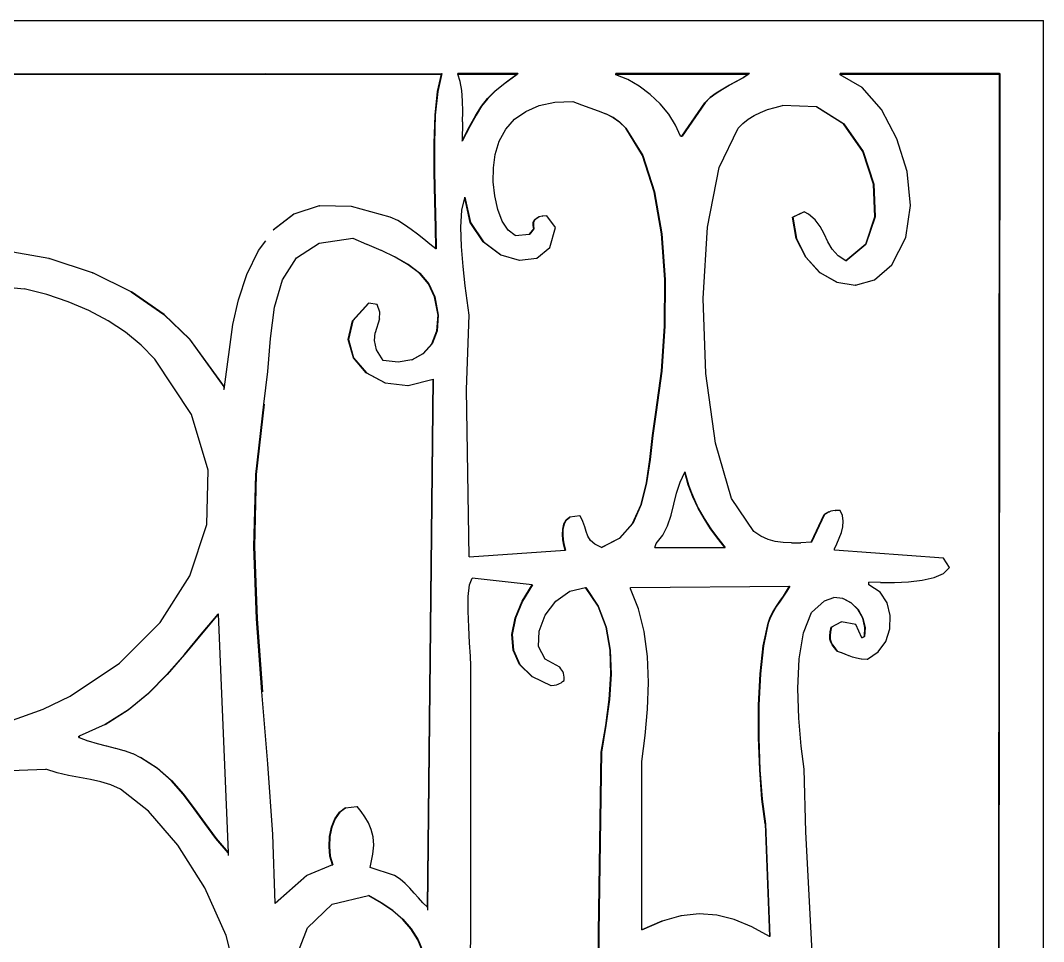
# Model space of a CAD drawing. Header units: inches. Extents: x 3672 to 10975, y -27382 to -746.
# Drawn here: x 6235.15 to 6246.44, y -26984.75 to -26974.6 of the extents above; entities that cross this region are included whole.
import ezdxf

# ---------------------------------------------------------------- set-up
doc = ezdxf.new("R2010")
doc.units = ezdxf.units.IN
doc.header["$LTSCALE"] = 17
doc.header["$MEASUREMENT"] = 0
doc.layers.add('25 BOT BAR', color=12, linetype='Continuous', lineweight=25)

# ---------------------------------------------------------------- blocks, each defined once
blk = doc.blocks.new('A$C261f3448')
for p, q in [((0, 24), (40, 24)), ((40, 0), (40, 24)), ((27.065, 23.407), (33.361, 23.414)), ((27.065, 23.407), (33.36, 23.407)), ((31.421, 23.412), (27.074, 23.407)), ((27.074, 23.407), (31.421, 23.407)), ((33.314, 23.218), (33.36, 23.407)), ((33.364, 23.414), (33.317, 23.218)), ((33.36, 23.407), (33.361, 23.414)), ((33.361, 23.414), (33.364, 23.414)), ((34.202, 23.414), (33.539, 23.414)), ((33.541, 23.407), (33.539, 23.414)), ((33.541, 23.407), (34.192, 23.407)), ((33.566, 23.329), (33.541, 23.407)), ((34.057, 23.309), (34.192, 23.407)), ((34.205, 23.414), (34.06, 23.309)), ((34.192, 23.407), (34.202, 23.414)), ((34.202, 23.414), (34.205, 23.414)), ((36.755, 23.414), (35.283, 23.414)), ((35.283, 23.407), (35.283, 23.414)), ((35.283, 23.407), (36.743, 23.407)), ((35.283, 23.4), (35.283, 23.407)), ((35.413, 23.349), (35.283, 23.4)), ((36.608, 23.326), (36.683, 23.368)), ((36.686, 23.368), (36.611, 23.326)), ((36.683, 23.368), (36.743, 23.407)), ((36.683, 23.368), (36.686, 23.368)), ((36.746, 23.407), (36.686, 23.368)), ((36.743, 23.407), (36.755, 23.414)), ((36.743, 23.407), (36.746, 23.407)), ((36.758, 23.414), (36.746, 23.407)), ((36.755, 23.414), (36.758, 23.414)), ((39.513, 23.414), (37.756, 23.414)), ((37.756, 23.407), (37.756, 23.414)), ((37.756, 23.407), (39.513, 23.407)), ((37.756, 23.4), (37.756, 23.407)), ((37.999, 23.263), (37.756, 23.4)), ((39.505, 13.737), (39.513, 23.407)), ((39.516, 23.407), (39.508, 13.737)), ((39.513, 23.407), (39.513, 23.414)), ((39.513, 23.414), (39.516, 23.414)), ((39.513, 23.407), (39.516, 23.407)), ((39.516, 23.414), (39.516, 23.407)), ((33.583, 23.228), (33.566, 23.329)), ((33.949, 23.222), (34.057, 23.309)), ((34.06, 23.309), (33.952, 23.222)), ((34.057, 23.309), (34.06, 23.309)), ((35.54, 23.276), (35.413, 23.349)), ((35.66, 23.185), (35.54, 23.276)), ((36.458, 23.244), (36.533, 23.286)), ((36.536, 23.286), (36.461, 23.244)), ((36.533, 23.286), (36.608, 23.326)), ((36.533, 23.286), (36.536, 23.286)), ((36.611, 23.326), (36.536, 23.286)), ((36.608, 23.326), (36.611, 23.326)), ((38.213, 23.018), (37.999, 23.263)), ((33.288, 22.955), (33.314, 23.218)), ((33.317, 23.218), (33.291, 22.955)), ((33.314, 23.218), (33.317, 23.218)), ((33.591, 23.116), (33.583, 23.228)), ((33.799, 23.057), (33.866, 23.141)), ((33.87, 23.141), (33.802, 23.057)), ((33.866, 23.141), (33.949, 23.222)), ((33.866, 23.141), (33.87, 23.141)), ((33.952, 23.222), (33.87, 23.141)), ((33.949, 23.222), (33.952, 23.222)), ((35.77, 23.08), (35.66, 23.185)), ((36.263, 23.092), (36.321, 23.15)), ((36.324, 23.15), (36.266, 23.092)), ((36.321, 23.15), (36.387, 23.2)), ((36.321, 23.15), (36.324, 23.15)), ((36.39, 23.2), (36.324, 23.15)), ((36.387, 23.2), (36.458, 23.244)), ((36.387, 23.2), (36.39, 23.2)), ((36.461, 23.244), (36.39, 23.2)), ((36.458, 23.244), (36.461, 23.244)), ((33.594, 22.998), (33.591, 23.116)), ((33.737, 22.957), (33.799, 23.057)), ((33.802, 23.057), (33.74, 22.957)), ((33.799, 23.057), (33.802, 23.057)), ((34.288, 22.998), (34.435, 23.061)), ((34.435, 23.061), (34.608, 23.098)), ((34.608, 23.098), (34.807, 23.107)), ((34.807, 23.107), (34.902, 23.069)), ((34.902, 23.069), (34.905, 23.069)), ((34.905, 23.069), (35.086, 23.004)), ((35.865, 22.966), (35.77, 23.08)), ((36.009, 22.726), (36.263, 23.092)), ((36.266, 23.092), (36.012, 22.726)), ((36.263, 23.092), (36.266, 23.092)), ((36.956, 23.017), (37.038, 23.042)), ((37.038, 23.042), (37.122, 23.063)), ((37.496, 23.047), (37.122, 23.063)), ((37.496, 23.047), (37.499, 23.047)), ((37.795, 22.859), (37.496, 23.047)), ((37.499, 23.047), (37.798, 22.859)), ((33.278, 22.649), (33.288, 22.955)), ((33.291, 22.955), (33.281, 22.649)), ((33.288, 22.955), (33.291, 22.955)), ((33.592, 22.881), (33.594, 22.998)), ((33.668, 22.831), (33.737, 22.957)), ((33.74, 22.957), (33.671, 22.831)), ((33.737, 22.957), (33.74, 22.957)), ((34.069, 22.801), (34.166, 22.911)), ((34.166, 22.911), (34.288, 22.998)), ((35.086, 23.004), (35.089, 23.004)), ((35.089, 23.004), (35.171, 22.97)), ((35.171, 22.97), (35.175, 22.97)), ((35.251, 22.929), (35.171, 22.97)), ((35.175, 22.97), (35.254, 22.929)), ((35.324, 22.879), (35.251, 22.929)), ((35.251, 22.929), (35.254, 22.929)), ((35.254, 22.929), (35.327, 22.879)), ((35.942, 22.847), (35.865, 22.966)), ((36.682, 22.865), (36.741, 22.911)), ((36.741, 22.911), (36.807, 22.951)), ((36.807, 22.951), (36.879, 22.986)), ((36.879, 22.986), (36.956, 23.017)), ((38.383, 22.697), (38.213, 23.018)), ((33.671, 22.831), (33.586, 22.668)), ((33.592, 22.881), (33.587, 22.674)), ((33.587, 22.674), (33.668, 22.831)), ((33.668, 22.831), (33.671, 22.831)), ((33.997, 22.671), (34.069, 22.801)), ((35.324, 22.879), (35.327, 22.879)), ((35.391, 22.814), (35.324, 22.879)), ((35.327, 22.879), (35.394, 22.814)), ((35.576, 22.51), (35.391, 22.814)), ((35.391, 22.814), (35.394, 22.814)), ((35.394, 22.814), (35.579, 22.51)), ((35.996, 22.726), (35.942, 22.847)), ((36.42, 22.381), (36.631, 22.814)), ((36.631, 22.814), (36.682, 22.865)), ((37.795, 22.859), (37.798, 22.859)), ((38.007, 22.555), (37.795, 22.859)), ((37.798, 22.859), (38.01, 22.555)), ((35.996, 22.726), (36.009, 22.726)), ((36.009, 22.726), (36.012, 22.726)), ((38.495, 22.334), (38.383, 22.697)), ((33.278, 22.649), (33.281, 22.649)), ((33.279, 22.326), (33.278, 22.649)), ((33.281, 22.649), (33.282, 22.326)), ((33.586, 22.668), (33.587, 22.674)), ((33.951, 22.521), (33.997, 22.671)), ((33.932, 22.377), (33.951, 22.521)), ((35.576, 22.51), (35.579, 22.51)), ((35.705, 22.111), (35.576, 22.51)), ((35.579, 22.51), (35.708, 22.111)), ((38.007, 22.555), (38.01, 22.555)), ((38.124, 22.195), (38.007, 22.555)), ((38.01, 22.555), (38.128, 22.195)), ((33.93, 22.222), (33.932, 22.377)), ((36.292, 21.722), (36.42, 22.381)), ((33.286, 22.008), (33.279, 22.326)), ((33.279, 22.326), (33.282, 22.326)), ((33.282, 22.326), (33.289, 22.008)), ((38.533, 21.959), (38.495, 22.334)), ((33.947, 22.065), (33.93, 22.222)), ((38.138, 21.835), (38.124, 22.195)), ((38.124, 22.195), (38.128, 22.195)), ((38.128, 22.195), (38.141, 21.835)), ((33.286, 22.008), (33.289, 22.008)), ((33.294, 21.718), (33.286, 22.008)), ((33.289, 22.008), (33.297, 21.718)), ((33.583, 21.909), (33.617, 22.046)), ((33.617, 22.046), (33.618, 22.053)), ((33.676, 21.774), (33.617, 22.046)), ((33.618, 22.053), (33.679, 21.774)), ((33.98, 21.917), (33.947, 22.065)), ((35.705, 22.111), (35.708, 22.111)), ((35.786, 21.646), (35.705, 22.111)), ((35.708, 22.111), (35.789, 21.646)), ((32.01, 21.957), (31.729, 21.863)), ((32.01, 21.957), (32.013, 21.957)), ((32.366, 21.951), (32.013, 21.957)), ((32.794, 21.833), (32.366, 21.951)), ((33.572, 21.722), (33.583, 21.909)), ((34.029, 21.788), (33.98, 21.917)), ((37.233, 21.833), (37.357, 21.892)), ((37.357, 21.892), (37.36, 21.892)), ((37.357, 21.892), (37.358, 21.891)), ((37.36, 21.892), (37.358, 21.891)), ((37.408, 21.863), (37.36, 21.892)), ((38.482, 21.606), (38.533, 21.959)), ((31.502, 21.691), (31.726, 21.863)), ((31.729, 21.863), (31.505, 21.691)), ((31.726, 21.863), (31.729, 21.863)), ((32.876, 21.794), (32.794, 21.833)), ((32.952, 21.748), (32.876, 21.794)), ((34.094, 21.689), (34.029, 21.788)), ((34.372, 21.771), (34.383, 21.797)), ((34.386, 21.797), (34.375, 21.771)), ((34.383, 21.797), (34.403, 21.818)), ((34.383, 21.797), (34.386, 21.797)), ((34.406, 21.818), (34.386, 21.797)), ((34.403, 21.818), (34.432, 21.834)), ((34.403, 21.818), (34.406, 21.818)), ((34.435, 21.834), (34.406, 21.818)), ((34.432, 21.834), (34.435, 21.834)), ((34.47, 21.844), (34.435, 21.834)), ((34.47, 21.844), (34.473, 21.844)), ((34.519, 21.848), (34.473, 21.844)), ((34.519, 21.848), (34.522, 21.848)), ((34.617, 21.716), (34.522, 21.848)), ((37.23, 21.833), (37.233, 21.833)), ((37.27, 21.598), (37.23, 21.833)), ((37.358, 21.891), (37.233, 21.833)), ((37.233, 21.833), (37.274, 21.598)), ((37.481, 21.804), (37.408, 21.863)), ((37.535, 21.729), (37.481, 21.804)), ((38.038, 21.534), (38.138, 21.835)), ((38.141, 21.835), (38.041, 21.534)), ((38.138, 21.835), (38.141, 21.835)), ((31.502, 21.691), (31.505, 21.691)), ((33.025, 21.697), (32.952, 21.748)), ((33.095, 21.643), (33.025, 21.697)), ((33.294, 21.718), (33.297, 21.718)), ((33.298, 21.484), (33.294, 21.718)), ((33.297, 21.718), (33.301, 21.482)), ((33.579, 21.509), (33.572, 21.722)), ((33.676, 21.774), (33.679, 21.774)), ((33.818, 21.56), (33.676, 21.774)), ((33.679, 21.774), (33.821, 21.56)), ((34.173, 21.628), (34.094, 21.689)), ((34.329, 21.643), (34.376, 21.702)), ((34.379, 21.702), (34.332, 21.643)), ((34.37, 21.739), (34.372, 21.771)), ((34.376, 21.702), (34.37, 21.739)), ((34.37, 21.739), (34.373, 21.739)), ((34.372, 21.771), (34.375, 21.771)), ((34.375, 21.771), (34.373, 21.739)), ((34.373, 21.739), (34.379, 21.702)), ((34.376, 21.702), (34.379, 21.702)), ((34.554, 21.497), (34.617, 21.716)), ((36.245, 20.933), (36.292, 21.722)), ((37.579, 21.647), (37.535, 21.729)), ((31.34, 21.463), (31.421, 21.57)), ((32.009, 21.544), (32.381, 21.599)), ((32.381, 21.599), (32.533, 21.534)), ((33.164, 21.588), (33.095, 21.643)), ((33.232, 21.533), (33.164, 21.588)), ((33.818, 21.56), (33.821, 21.56)), ((34.009, 21.418), (33.818, 21.56)), ((33.821, 21.56), (34.012, 21.418)), ((34.173, 21.628), (34.329, 21.643)), ((34.329, 21.643), (34.332, 21.643)), ((35.786, 21.646), (35.789, 21.646)), ((35.822, 21.143), (35.786, 21.646)), ((35.789, 21.646), (35.825, 21.143)), ((37.27, 21.598), (37.274, 21.598)), ((37.376, 21.389), (37.27, 21.598)), ((37.274, 21.598), (37.379, 21.389)), ((37.621, 21.561), (37.579, 21.647)), ((37.669, 21.479), (37.621, 21.561)), ((38.327, 21.306), (38.482, 21.606)), ((29.028, 21.375), (28.505, 21.467)), ((31.212, 21.198), (31.34, 21.463)), ((31.759, 21.385), (32.009, 21.544)), ((32.533, 21.534), (32.536, 21.534)), ((32.536, 21.534), (32.691, 21.467)), ((32.691, 21.467), (32.694, 21.467)), ((32.694, 21.467), (32.846, 21.394)), ((33.298, 21.484), (33.232, 21.533)), ((33.301, 21.482), (33.298, 21.484)), ((33.597, 21.288), (33.579, 21.509)), ((34.411, 21.38), (34.554, 21.497)), ((37.733, 21.407), (37.669, 21.479)), ((37.818, 21.351), (38.038, 21.534)), ((38.041, 21.534), (37.82, 21.35)), ((38.038, 21.534), (38.041, 21.534)), ((29.028, 21.375), (29.031, 21.375)), ((29.51, 21.217), (29.031, 21.375)), ((31.604, 21.142), (31.759, 21.385)), ((32.846, 21.394), (32.849, 21.394)), ((32.99, 21.311), (32.846, 21.394)), ((32.849, 21.394), (32.993, 21.311)), ((34.009, 21.418), (34.012, 21.418)), ((34.012, 21.418), (34.217, 21.356)), ((34.217, 21.356), (34.22, 21.356)), ((34.22, 21.356), (34.411, 21.38)), ((37.376, 21.389), (37.379, 21.389)), ((37.53, 21.223), (37.376, 21.389)), ((37.379, 21.389), (37.533, 21.223)), ((37.818, 21.351), (37.733, 21.407)), ((37.82, 21.35), (37.818, 21.351)), ((29.51, 21.217), (29.513, 21.217)), ((29.937, 21.007), (29.513, 21.217)), ((32.99, 21.311), (32.993, 21.311)), ((33.116, 21.213), (32.99, 21.311)), ((32.993, 21.311), (33.119, 21.213)), ((33.622, 21.076), (33.597, 21.288)), ((37.53, 21.223), (37.533, 21.223)), ((37.718, 21.115), (37.53, 21.223)), ((37.533, 21.223), (37.721, 21.115)), ((38.134, 21.141), (38.327, 21.306)), ((31.12, 20.92), (31.212, 21.198)), ((31.518, 20.838), (31.604, 21.142)), ((33.116, 21.213), (33.119, 21.213)), ((33.216, 21.095), (33.116, 21.213)), ((33.119, 21.213), (33.219, 21.095)), ((35.82, 20.629), (35.822, 21.143)), ((35.822, 21.143), (35.825, 21.143)), ((35.825, 21.143), (35.823, 20.629)), ((37.718, 21.115), (37.721, 21.115)), ((37.721, 21.115), (37.923, 21.083)), ((37.926, 21.083), (38.134, 21.141)), ((28.106, 21.101), (28.757, 21.043)), ((29.005, 20.98), (28.757, 21.043)), ((29.937, 21.007), (29.94, 21.007)), ((29.937, 21.007), (30.297, 20.758)), ((30.3, 20.758), (29.94, 21.007)), ((33.216, 21.095), (33.219, 21.095)), ((33.282, 20.955), (33.216, 21.095)), ((33.219, 21.095), (33.285, 20.955)), ((33.666, 20.75), (33.622, 21.076)), ((37.923, 21.083), (37.926, 21.083)), ((37.924, 21.083), (37.923, 21.083)), ((29.243, 20.899), (29.005, 20.98)), ((29.469, 20.802), (29.243, 20.899)), ((31.056, 20.648), (31.12, 20.92)), ((32.379, 20.69), (32.553, 20.882)), ((32.556, 20.882), (32.382, 20.69)), ((32.553, 20.882), (32.556, 20.882)), ((32.553, 20.882), (32.557, 20.881)), ((32.651, 20.867), (32.556, 20.882)), ((33.282, 20.955), (33.285, 20.955)), ((33.321, 20.752), (33.282, 20.955)), ((33.285, 20.955), (33.324, 20.752)), ((36.276, 20.107), (36.245, 20.933)), ((29.681, 20.69), (29.469, 20.802)), ((31.473, 20.494), (31.518, 20.838)), ((32.68, 20.785), (32.651, 20.867)), ((32.675, 20.709), (32.68, 20.785)), ((29.875, 20.563), (29.681, 20.69)), ((30.297, 20.758), (30.3, 20.758)), ((30.297, 20.758), (30.58, 20.487)), ((30.583, 20.487), (30.3, 20.758)), ((32.331, 20.482), (32.379, 20.69)), ((32.382, 20.69), (32.334, 20.482)), ((32.379, 20.69), (32.382, 20.69)), ((32.675, 20.709), (32.628, 20.556)), ((33.309, 20.577), (33.321, 20.752)), ((33.324, 20.752), (33.312, 20.577)), ((33.321, 20.752), (33.324, 20.752)), ((33.634, 19.93), (33.666, 20.75)), ((30.048, 20.421), (29.875, 20.563)), ((30.964, 19.96), (31.056, 20.648)), ((32.62, 20.47), (32.628, 20.556)), ((33.252, 20.434), (33.309, 20.577)), ((33.312, 20.577), (33.255, 20.434)), ((33.309, 20.577), (33.312, 20.577)), ((35.786, 20.132), (35.82, 20.629)), ((35.823, 20.629), (35.789, 20.132)), ((35.82, 20.629), (35.823, 20.629)), ((30.58, 20.487), (30.96, 19.96)), ((30.58, 20.487), (30.583, 20.487)), ((30.964, 19.96), (30.583, 20.487)), ((31.442, 20.13), (31.473, 20.494)), ((32.331, 20.482), (32.334, 20.482)), ((32.387, 20.282), (32.331, 20.482)), ((32.334, 20.482), (32.39, 20.282)), ((32.643, 20.37), (32.62, 20.47)), ((33.157, 20.327), (33.252, 20.434)), ((33.255, 20.434), (33.16, 20.327)), ((33.252, 20.434), (33.255, 20.434)), ((30.199, 20.267), (30.048, 20.421)), ((32.714, 20.252), (32.643, 20.37)), ((33.031, 20.258), (33.157, 20.327)), ((33.16, 20.327), (33.034, 20.258)), ((33.157, 20.327), (33.16, 20.327)), ((30.602, 19.656), (30.199, 20.267)), ((32.387, 20.282), (32.39, 20.282)), ((32.528, 20.115), (32.387, 20.282)), ((32.39, 20.282), (32.531, 20.115)), ((32.883, 20.232), (32.714, 20.252)), ((33.031, 20.258), (32.883, 20.232)), ((33.031, 20.258), (33.034, 20.258)), ((31.398, 19.769), (31.442, 20.13)), ((32.528, 20.115), (32.531, 20.115)), ((32.735, 20.004), (32.528, 20.115)), ((32.531, 20.115), (32.738, 20.004)), ((35.724, 19.682), (35.786, 20.132)), ((35.789, 20.132), (35.727, 19.682)), ((35.786, 20.132), (35.789, 20.132)), ((36.381, 19.341), (36.276, 20.107)), ((32.735, 20.004), (32.738, 20.004)), ((32.738, 20.004), (32.988, 19.974)), ((32.988, 19.974), (32.991, 19.974)), ((32.991, 19.974), (33.266, 20.047)), ((33.203, 14.224), (33.266, 20.047)), ((33.269, 20.047), (33.206, 14.221)), ((33.266, 20.047), (33.269, 20.047)), ((30.96, 19.96), (30.96, 19.93)), ((30.96, 19.96), (30.964, 19.96)), ((30.96, 19.93), (30.964, 19.953)), ((30.964, 19.953), (30.964, 19.96)), ((33.666, 18.086), (33.634, 19.93)), ((31.31, 18.994), (31.398, 19.769)), ((31.404, 19.769), (31.316, 18.994)), ((31.319, 18.994), (31.408, 19.769)), ((30.784, 19.042), (30.602, 19.656)), ((35.687, 19.423), (35.724, 19.682)), ((35.727, 19.682), (35.69, 19.423)), ((35.724, 19.682), (35.727, 19.682)), ((35.657, 19.159), (35.687, 19.423)), ((35.69, 19.423), (35.66, 19.159)), ((35.687, 19.423), (35.69, 19.423)), ((36.559, 18.728), (36.381, 19.341)), ((35.619, 18.901), (35.657, 19.159)), ((35.66, 19.159), (35.622, 18.901)), ((35.657, 19.159), (35.66, 19.159)), ((30.77, 18.444), (30.784, 19.042)), ((31.29, 18.202), (31.31, 18.994)), ((31.316, 18.994), (31.296, 18.202)), ((31.3, 18.202), (31.319, 18.994)), ((31.316, 18.994), (31.319, 18.994)), ((35.992, 18.909), (36.042, 19.019)), ((36.042, 19.019), (36.044, 19.023)), ((36.081, 18.88), (36.042, 19.019)), ((36.042, 19.019), (36.063, 18.956)), ((36.044, 19.023), (36.063, 18.956)), ((35.56, 18.662), (35.619, 18.901)), ((35.622, 18.901), (35.563, 18.662)), ((35.619, 18.901), (35.622, 18.901)), ((35.953, 18.789), (35.992, 18.909)), ((36.063, 18.956), (36.084, 18.88)), ((36.081, 18.88), (36.084, 18.88)), ((36.131, 18.747), (36.081, 18.88)), ((36.084, 18.88), (36.111, 18.809)), ((35.922, 18.666), (35.953, 18.789)), ((36.111, 18.809), (36.131, 18.747)), ((36.111, 18.809), (36.134, 18.747)), ((36.131, 18.747), (36.134, 18.747)), ((36.189, 18.624), (36.131, 18.747)), ((36.134, 18.747), (36.192, 18.624)), ((35.466, 18.455), (35.56, 18.662)), ((35.563, 18.662), (35.469, 18.455)), ((35.56, 18.662), (35.563, 18.662)), ((35.891, 18.545), (35.922, 18.666)), ((36.255, 18.508), (36.189, 18.624)), ((36.189, 18.624), (36.192, 18.624)), ((36.192, 18.624), (36.258, 18.508)), ((36.805, 18.364), (36.559, 18.728)), ((34.733, 18.49), (34.773, 18.525)), ((34.776, 18.525), (34.736, 18.49)), ((34.773, 18.525), (34.776, 18.525)), ((34.884, 18.54), (34.776, 18.525)), ((34.884, 18.54), (34.887, 18.54)), ((34.919, 18.477), (34.887, 18.54)), ((35.852, 18.43), (35.891, 18.545)), ((36.255, 18.508), (36.258, 18.508)), ((36.327, 18.397), (36.255, 18.508)), ((36.258, 18.508), (36.33, 18.397)), ((37.436, 18.247), (37.579, 18.554)), ((37.582, 18.554), (37.439, 18.247)), ((37.579, 18.554), (37.599, 18.566)), ((37.579, 18.554), (37.582, 18.554)), ((37.602, 18.566), (37.582, 18.554)), ((37.599, 18.566), (37.617, 18.576)), ((37.599, 18.566), (37.602, 18.566)), ((37.62, 18.576), (37.602, 18.566)), ((37.617, 18.576), (37.62, 18.576)), ((37.633, 18.584), (37.62, 18.576)), ((37.633, 18.584), (37.637, 18.584)), ((37.652, 18.59), (37.637, 18.584)), ((37.652, 18.59), (37.655, 18.59)), ((37.674, 18.594), (37.655, 18.59)), ((37.674, 18.594), (37.677, 18.594)), ((37.702, 18.597), (37.677, 18.594)), ((37.702, 18.597), (37.705, 18.597)), ((37.738, 18.598), (37.705, 18.597)), ((37.756, 18.598), (37.738, 18.598)), ((37.783, 18.541), (37.756, 18.598)), ((37.791, 18.48), (37.783, 18.541)), ((30.585, 17.878), (30.77, 18.444)), ((34.696, 18.391), (34.708, 18.445)), ((34.711, 18.445), (34.699, 18.391)), ((34.708, 18.445), (34.733, 18.49)), ((34.708, 18.445), (34.711, 18.445)), ((34.736, 18.49), (34.711, 18.445)), ((34.733, 18.49), (34.736, 18.49)), ((34.94, 18.418), (34.919, 18.477)), ((34.955, 18.364), (34.94, 18.418)), ((35.324, 18.293), (35.466, 18.455)), ((35.469, 18.455), (35.327, 18.293)), ((35.466, 18.455), (35.469, 18.455)), ((35.8, 18.324), (35.852, 18.43)), ((36.404, 18.291), (36.327, 18.397)), ((36.327, 18.397), (36.33, 18.397)), ((36.33, 18.397), (36.407, 18.291)), ((37.77, 18.354), (37.786, 18.417)), ((37.786, 18.417), (37.791, 18.48)), ((34.694, 18.333), (34.696, 18.391)), ((34.694, 18.333), (34.697, 18.333)), ((34.699, 18.273), (34.694, 18.333)), ((34.696, 18.391), (34.699, 18.391)), ((34.699, 18.391), (34.697, 18.333)), ((34.697, 18.333), (34.702, 18.273)), ((34.974, 18.313), (34.955, 18.364)), ((35.003, 18.267), (34.974, 18.313)), ((35.123, 18.189), (35.324, 18.293)), ((35.327, 18.293), (35.124, 18.188)), ((35.324, 18.293), (35.327, 18.293)), ((35.727, 18.232), (35.8, 18.324)), ((36.404, 18.291), (36.407, 18.291)), ((36.485, 18.188), (36.404, 18.291)), ((36.407, 18.291), (36.488, 18.188)), ((36.883, 18.314), (36.805, 18.364)), ((36.961, 18.279), (36.883, 18.314)), ((37.72, 18.231), (37.747, 18.292)), ((37.747, 18.292), (37.77, 18.354)), ((31.319, 17.401), (31.29, 18.202)), ((31.296, 18.202), (31.3, 18.202)), ((31.296, 18.202), (31.325, 17.401)), ((31.328, 17.401), (31.3, 18.202)), ((34.71, 18.214), (34.699, 18.273)), ((34.699, 18.273), (34.702, 18.273)), ((34.702, 18.273), (34.713, 18.214)), ((34.71, 18.214), (34.713, 18.214)), ((34.725, 18.159), (34.71, 18.214)), ((34.713, 18.214), (34.728, 18.159)), ((35.051, 18.225), (35.003, 18.267)), ((35.123, 18.189), (35.051, 18.225)), ((35.124, 18.188), (35.123, 18.189)), ((35.711, 18.188), (35.727, 18.232)), ((35.711, 18.188), (36.485, 18.188)), ((36.485, 18.188), (36.488, 18.188)), ((37.041, 18.256), (36.961, 18.279)), ((37.127, 18.244), (37.041, 18.256)), ((37.22, 18.24), (37.127, 18.244)), ((37.22, 18.24), (37.321, 18.241)), ((37.321, 18.241), (37.324, 18.241)), ((37.436, 18.247), (37.324, 18.241)), ((37.436, 18.247), (37.439, 18.247)), ((37.693, 18.174), (37.72, 18.231)), ((37.693, 18.159), (37.693, 18.174)), ((33.666, 18.086), (34.725, 18.159)), ((34.725, 18.159), (34.728, 18.159)), ((38.898, 18.071), (37.693, 18.159)), ((38.962, 17.969), (38.898, 18.071)), ((38.898, 17.904), (38.962, 17.969)), ((30.256, 17.362), (30.585, 17.878)), ((33.668, 17.777), (33.697, 17.852)), ((34.36, 17.778), (33.697, 17.852)), ((38.661, 17.829), (38.794, 17.859)), ((38.794, 17.859), (38.898, 17.904)), ((33.654, 17.649), (33.668, 17.777)), ((34.249, 17.597), (34.36, 17.778)), ((34.363, 17.778), (34.252, 17.597)), ((34.36, 17.778), (34.363, 17.778)), ((34.776, 17.708), (34.947, 17.749)), ((35.086, 17.542), (34.947, 17.749)), ((34.947, 17.749), (34.95, 17.749)), ((34.95, 17.749), (35.089, 17.542)), ((35.442, 17.749), (37.198, 17.764)), ((35.442, 17.735), (35.442, 17.749)), ((35.533, 17.514), (35.442, 17.735)), ((37.166, 17.707), (37.198, 17.764)), ((37.202, 17.764), (37.169, 17.707)), ((37.198, 17.764), (37.202, 17.764)), ((38.074, 17.778), (38.074, 17.808)), ((38.203, 17.805), (38.074, 17.808)), ((38.196, 17.696), (38.074, 17.778)), ((38.203, 17.805), (38.206, 17.805)), ((38.206, 17.805), (38.355, 17.805)), ((38.355, 17.805), (38.511, 17.812)), ((38.511, 17.812), (38.661, 17.829)), ((33.652, 17.487), (33.654, 17.649)), ((34.622, 17.597), (34.776, 17.708)), ((37.091, 17.598), (37.13, 17.652)), ((37.133, 17.652), (37.094, 17.598)), ((37.13, 17.652), (37.166, 17.707)), ((37.13, 17.652), (37.133, 17.652)), ((37.169, 17.707), (37.133, 17.652)), ((37.166, 17.707), (37.169, 17.707)), ((37.582, 17.603), (37.687, 17.637)), ((37.785, 17.626), (37.687, 17.637)), ((37.785, 17.626), (37.788, 17.626)), ((37.876, 17.578), (37.785, 17.626)), ((37.788, 17.626), (37.879, 17.578)), ((38.274, 17.578), (38.196, 17.696)), ((34.172, 17.412), (34.249, 17.597)), ((34.252, 17.597), (34.175, 17.412)), ((34.249, 17.597), (34.252, 17.597)), ((34.504, 17.442), (34.622, 17.597)), ((35.086, 17.542), (35.089, 17.542)), ((35.174, 17.311), (35.086, 17.542)), ((35.089, 17.542), (35.177, 17.311)), ((35.595, 17.263), (35.533, 17.514)), ((37.017, 17.483), (37.053, 17.542)), ((37.056, 17.542), (37.02, 17.483)), ((37.053, 17.542), (37.091, 17.598)), ((37.053, 17.542), (37.056, 17.542)), ((37.094, 17.598), (37.056, 17.542)), ((37.091, 17.598), (37.094, 17.598)), ((37.442, 17.472), (37.582, 17.603)), ((37.876, 17.578), (37.879, 17.578)), ((37.951, 17.504), (37.876, 17.578)), ((37.879, 17.578), (37.954, 17.504)), ((37.951, 17.504), (37.954, 17.504)), ((38.005, 17.411), (37.951, 17.504)), ((37.954, 17.504), (38.008, 17.411)), ((38.309, 17.438), (38.274, 17.578)), ((30.709, 17.232), (30.897, 17.456)), ((30.897, 17.453), (30.712, 17.232)), ((30.897, 17.456), (30.898, 17.454)), ((30.898, 17.454), (30.897, 17.453)), ((30.897, 17.453), (31.007, 14.827)), ((30.898, 17.454), (30.898, 17.454)), ((31.377, 16.599), (31.319, 17.401)), ((31.325, 17.401), (31.328, 17.401)), ((31.325, 17.401), (31.383, 16.599)), ((31.386, 16.599), (31.328, 17.401)), ((33.659, 17.311), (33.652, 17.487)), ((34.136, 17.229), (34.172, 17.412)), ((34.175, 17.412), (34.139, 17.229)), ((34.172, 17.412), (34.175, 17.412)), ((34.435, 17.267), (34.504, 17.442)), ((36.961, 17.354), (36.986, 17.421)), ((36.989, 17.421), (36.964, 17.354)), ((36.986, 17.421), (37.017, 17.483)), ((36.986, 17.421), (36.989, 17.421)), ((37.02, 17.483), (36.989, 17.421)), ((37.017, 17.483), (37.02, 17.483)), ((37.352, 17.248), (37.442, 17.472)), ((38.005, 17.411), (38.008, 17.411)), ((38.03, 17.309), (38.005, 17.411)), ((38.008, 17.411), (38.033, 17.309)), ((38.304, 17.292), (38.309, 17.438)), ((29.807, 16.913), (30.256, 17.362)), ((33.669, 17.139), (33.659, 17.311)), ((34.429, 17.097), (34.435, 17.267)), ((35.174, 17.311), (35.177, 17.311)), ((35.218, 17.059), (35.174, 17.311)), ((35.177, 17.311), (35.221, 17.059)), ((36.907, 17.105), (36.961, 17.354)), ((36.964, 17.354), (36.91, 17.105)), ((36.961, 17.354), (36.964, 17.354)), ((37.646, 17.258), (37.658, 17.31)), ((37.661, 17.31), (37.649, 17.258)), ((37.658, 17.31), (37.769, 17.369)), ((37.658, 17.31), (37.661, 17.31)), ((37.772, 17.369), (37.661, 17.31)), ((37.769, 17.369), (37.772, 17.369)), ((37.931, 17.339), (37.772, 17.369)), ((37.994, 17.194), (37.931, 17.339)), ((38.023, 17.208), (38.03, 17.309)), ((38.033, 17.309), (38.026, 17.208)), ((38.03, 17.309), (38.033, 17.309)), ((38.259, 17.153), (38.304, 17.292)), ((30.523, 17.008), (30.709, 17.232)), ((30.712, 17.232), (30.526, 17.008)), ((30.709, 17.232), (30.712, 17.232)), ((34.136, 17.229), (34.139, 17.229)), ((34.15, 17.056), (34.136, 17.229)), ((34.139, 17.229), (34.153, 17.056)), ((35.63, 16.989), (35.595, 17.263)), ((37.304, 16.96), (37.352, 17.248)), ((37.642, 17.215), (37.646, 17.258)), ((37.642, 17.215), (37.645, 17.215)), ((37.644, 17.179), (37.642, 17.215)), ((37.644, 17.179), (37.647, 17.179)), ((37.654, 17.146), (37.644, 17.179)), ((37.649, 17.258), (37.645, 17.215)), ((37.645, 17.215), (37.647, 17.179)), ((37.646, 17.258), (37.649, 17.258)), ((37.647, 17.179), (37.657, 17.146)), ((37.994, 17.194), (38.023, 17.208)), ((38.023, 17.208), (37.994, 17.193)), ((37.994, 17.193), (37.994, 17.194)), ((38.023, 17.208), (38.026, 17.208)), ((38.176, 17.038), (38.259, 17.153)), ((33.678, 16.991), (33.669, 17.139)), ((34.15, 17.056), (34.153, 17.056)), ((34.221, 16.9), (34.15, 17.056)), ((34.153, 17.056), (34.224, 16.9)), ((34.501, 16.957), (34.429, 17.097)), ((35.218, 17.059), (35.221, 17.059)), ((35.226, 16.791), (35.218, 17.059)), ((35.221, 17.059), (35.229, 16.791)), ((36.873, 16.797), (36.907, 17.105)), ((36.91, 17.105), (36.876, 16.797)), ((36.907, 17.105), (36.91, 17.105)), ((37.654, 17.146), (37.657, 17.146)), ((37.67, 17.115), (37.654, 17.146)), ((37.657, 17.146), (37.673, 17.115)), ((37.67, 17.115), (37.673, 17.115)), ((37.693, 17.082), (37.67, 17.115)), ((37.673, 17.115), (37.696, 17.082)), ((37.693, 17.082), (37.696, 17.082)), ((37.722, 17.047), (37.693, 17.082)), ((37.696, 17.082), (37.725, 17.047)), ((37.722, 17.047), (37.725, 17.047)), ((37.725, 17.047), (37.769, 17.03)), ((30.331, 16.79), (30.523, 17.008)), ((30.526, 17.008), (30.335, 16.79)), ((30.523, 17.008), (30.526, 17.008)), ((33.682, 16.885), (33.678, 16.991)), ((34.665, 16.871), (34.501, 16.957)), ((35.641, 16.702), (35.63, 16.989)), ((37.289, 16.636), (37.304, 16.96)), ((37.769, 17.03), (37.772, 17.03)), ((37.772, 17.03), (37.811, 17.013)), ((37.811, 17.013), (37.814, 17.013)), ((37.814, 17.013), (37.85, 16.997)), ((37.85, 16.997), (37.853, 16.997)), ((37.853, 16.997), (37.89, 16.983)), ((37.89, 16.983), (37.893, 16.983)), ((37.893, 16.983), (37.935, 16.971)), ((37.935, 16.971), (37.938, 16.971)), ((37.938, 16.971), (37.989, 16.963)), ((37.989, 16.963), (37.992, 16.963)), ((37.992, 16.963), (38.055, 16.959)), ((38.055, 16.959), (38.058, 16.959)), ((38.058, 16.959), (38.176, 17.038)), ((29.264, 16.549), (29.807, 16.913)), ((33.682, 14.031), (33.682, 16.885)), ((34.221, 16.9), (34.224, 16.9)), ((34.357, 16.768), (34.221, 16.9)), ((34.224, 16.9), (34.361, 16.768)), ((34.677, 16.852), (34.665, 16.871)), ((34.688, 16.836), (34.677, 16.852)), ((34.696, 16.821), (34.688, 16.836)), ((34.703, 16.804), (34.696, 16.821)), ((30.127, 16.585), (30.331, 16.79)), ((30.335, 16.79), (30.13, 16.585)), ((30.331, 16.79), (30.335, 16.79)), ((34.357, 16.768), (34.361, 16.768)), ((34.361, 16.768), (34.566, 16.666)), ((34.678, 16.699), (34.694, 16.711)), ((34.694, 16.711), (34.712, 16.724)), ((34.708, 16.783), (34.703, 16.804)), ((34.711, 16.758), (34.708, 16.783)), ((34.712, 16.724), (34.711, 16.758)), ((35.208, 16.512), (35.226, 16.791)), ((35.229, 16.791), (35.211, 16.512)), ((35.226, 16.791), (35.229, 16.791)), ((35.632, 16.408), (35.641, 16.702)), ((36.857, 16.451), (36.873, 16.797)), ((36.876, 16.797), (36.86, 16.451)), ((36.873, 16.797), (36.876, 16.797)), ((31.444, 15.804), (31.377, 16.599)), ((34.566, 16.666), (34.569, 16.666)), ((34.569, 16.666), (34.601, 16.67)), ((34.601, 16.67), (34.626, 16.676)), ((34.626, 16.676), (34.645, 16.682)), ((34.645, 16.682), (34.662, 16.69)), ((34.662, 16.69), (34.678, 16.699)), ((37.299, 16.306), (37.289, 16.636)), ((28.965, 16.408), (29.264, 16.549)), ((29.902, 16.399), (30.127, 16.585)), ((30.13, 16.585), (29.905, 16.399)), ((30.127, 16.585), (30.13, 16.585)), ((35.17, 16.225), (35.208, 16.512)), ((35.211, 16.512), (35.173, 16.225)), ((35.208, 16.512), (35.211, 16.512)), ((28.586, 16.269), (28.965, 16.408)), ((29.648, 16.239), (29.902, 16.399)), ((29.905, 16.399), (29.651, 16.239)), ((29.902, 16.399), (29.905, 16.399)), ((35.607, 16.115), (35.632, 16.408)), ((36.856, 16.09), (36.857, 16.451)), ((36.857, 16.451), (36.86, 16.451)), ((36.86, 16.451), (36.859, 16.09)), ((37.325, 15.999), (37.299, 16.306)), ((29.648, 16.239), (29.362, 16.11)), ((29.648, 16.239), (29.651, 16.239)), ((35.121, 15.934), (35.17, 16.225)), ((35.173, 16.225), (35.124, 15.934)), ((35.17, 16.225), (35.173, 16.225)), ((29.359, 16.095), (29.359, 16.11)), ((29.359, 16.11), (29.362, 16.11)), ((29.359, 16.095), (29.362, 16.095)), ((29.362, 16.11), (29.362, 16.095)), ((29.362, 16.095), (29.459, 16.057)), ((29.459, 16.057), (29.462, 16.057)), ((29.462, 16.057), (29.56, 16.027)), ((29.56, 16.027), (29.563, 16.027)), ((29.563, 16.027), (29.661, 16.002)), ((35.568, 15.831), (35.607, 16.115)), ((36.856, 16.09), (36.859, 16.09)), ((36.869, 15.737), (36.856, 16.09)), ((36.859, 16.09), (36.872, 15.737)), ((29.661, 16.002), (29.664, 16.002)), ((29.664, 16.002), (29.76, 15.977)), ((29.76, 15.977), (29.763, 15.977)), ((29.763, 15.977), (29.857, 15.95)), ((29.857, 15.95), (29.86, 15.95)), ((29.86, 15.95), (29.951, 15.917)), ((29.951, 15.917), (29.954, 15.917)), ((29.954, 15.917), (30.041, 15.875)), ((35.09, 13.943), (35.121, 15.934)), ((35.124, 15.934), (35.093, 13.943)), ((35.121, 15.934), (35.124, 15.934)), ((37.36, 15.744), (37.325, 15.999)), ((30.223, 15.756), (30.041, 15.875)), ((30.041, 15.875), (30.044, 15.875)), ((30.044, 15.875), (30.226, 15.756)), ((31.5, 15.024), (31.444, 15.804)), ((35.568, 13.974), (35.568, 15.831)), ((28.501, 15.726), (28.994, 15.744)), ((29.121, 15.704), (28.994, 15.744)), ((29.245, 15.676), (29.121, 15.704)), ((30.377, 15.619), (30.223, 15.756)), ((30.223, 15.756), (30.226, 15.756)), ((30.226, 15.756), (30.38, 15.619)), ((36.869, 15.737), (36.872, 15.737)), ((36.894, 15.414), (36.869, 15.737)), ((36.872, 15.737), (36.897, 15.414)), ((37.376, 15.056), (37.36, 15.744)), ((29.368, 15.654), (29.245, 15.676)), ((29.487, 15.633), (29.368, 15.654)), ((29.603, 15.607), (29.487, 15.633)), ((29.713, 15.573), (29.603, 15.607)), ((29.819, 15.524), (29.713, 15.573)), ((30.51, 15.469), (30.377, 15.619)), ((30.377, 15.619), (30.38, 15.619)), ((30.38, 15.619), (30.513, 15.469)), ((30.129, 15.282), (29.819, 15.524)), ((30.631, 15.309), (30.51, 15.469)), ((30.51, 15.469), (30.513, 15.469)), ((30.513, 15.469), (30.634, 15.309)), ((36.929, 15.143), (36.894, 15.414)), ((36.894, 15.414), (36.897, 15.414)), ((36.897, 15.414), (36.932, 15.143)), ((30.452, 14.907), (30.129, 15.282)), ((30.748, 15.145), (30.631, 15.309)), ((30.631, 15.309), (30.634, 15.309)), ((30.634, 15.309), (30.751, 15.145)), ((32.183, 15.198), (32.234, 15.271)), ((32.237, 15.271), (32.186, 15.198)), ((32.234, 15.271), (32.299, 15.319)), ((32.234, 15.271), (32.237, 15.271)), ((32.302, 15.319), (32.237, 15.271)), ((32.299, 15.319), (32.302, 15.319)), ((32.302, 15.319), (32.426, 15.334)), ((32.426, 15.334), (32.429, 15.334)), ((32.473, 15.28), (32.429, 15.334)), ((32.515, 15.221), (32.473, 15.28)), ((30.871, 14.981), (30.748, 15.145)), ((30.748, 15.145), (30.751, 15.145)), ((30.751, 15.145), (30.874, 14.981)), ((32.146, 15.106), (32.183, 15.198)), ((32.186, 15.198), (32.149, 15.106)), ((32.183, 15.198), (32.186, 15.198)), ((32.554, 15.155), (32.515, 15.221)), ((32.585, 15.081), (32.554, 15.155)), ((36.929, 15.143), (36.932, 15.143)), ((36.929, 15.143), (36.976, 13.901)), ((36.932, 15.143), (36.98, 13.899)), ((31.525, 14.268), (31.5, 15.024)), ((32.124, 15.002), (32.146, 15.106)), ((32.149, 15.106), (32.127, 15.002)), ((32.146, 15.106), (32.149, 15.106)), ((32.605, 14.999), (32.585, 15.081)), ((37.487, 12.962), (37.376, 15.056)), ((30.75, 14.438), (30.452, 14.907)), ((31.007, 14.823), (30.871, 14.981)), ((30.871, 14.981), (30.874, 14.981)), ((30.874, 14.981), (31.007, 14.827)), ((32.119, 14.894), (32.124, 15.002)), ((32.127, 15.002), (32.122, 14.894)), ((32.124, 15.002), (32.127, 15.002)), ((32.603, 14.807), (32.613, 14.908)), ((32.613, 14.908), (32.605, 14.999)), ((31.007, 14.827), (31.007, 14.823)), ((31.008, 14.821), (31.007, 14.823)), ((31.008, 14.792), (31.008, 14.821)), ((32.119, 14.894), (32.122, 14.894)), ((32.129, 14.787), (32.119, 14.894)), ((32.122, 14.894), (32.132, 14.787)), ((32.129, 14.787), (32.132, 14.787)), ((32.156, 14.69), (32.129, 14.787)), ((32.132, 14.787), (32.159, 14.69)), ((32.572, 14.66), (32.603, 14.807)), ((32.156, 14.69), (31.874, 14.573)), ((32.156, 14.69), (32.159, 14.69)), ((31.874, 14.573), (31.525, 14.265)), ((31.525, 14.268), (31.871, 14.573)), ((31.871, 14.573), (31.874, 14.573)), ((32.841, 14.573), (32.572, 14.66)), ((32.904, 14.531), (32.841, 14.573)), ((32.959, 14.484), (32.904, 14.531)), ((33.01, 14.432), (32.959, 14.484)), ((30.984, 13.911), (30.75, 14.438)), ((32.154, 14.258), (32.553, 14.353)), ((32.695, 14.272), (32.553, 14.353)), ((32.553, 14.353), (32.556, 14.353)), ((32.556, 14.353), (32.698, 14.272)), ((33.057, 14.379), (33.01, 14.432)), ((33.105, 14.325), (33.057, 14.379)), ((31.525, 14.265), (31.525, 14.268)), ((31.883, 13.995), (32.154, 14.258)), ((32.821, 14.187), (32.695, 14.272)), ((32.695, 14.272), (32.698, 14.272)), ((32.698, 14.272), (32.824, 14.187)), ((33.153, 14.271), (33.105, 14.325)), ((33.203, 14.224), (33.153, 14.271)), ((33.206, 14.221), (33.203, 14.224)), ((33.206, 14.221), (33.206, 14.192)), ((32.821, 14.187), (32.824, 14.187)), ((32.929, 14.093), (32.821, 14.187)), ((32.824, 14.187), (32.932, 14.093)), ((36, 14.128), (35.792, 14.07)), ((36, 14.128), (36.003, 14.128)), ((36.2, 14.149), (36.003, 14.128)), ((36.2, 14.149), (36.203, 14.149)), ((36.2, 14.149), (36.202, 14.149)), ((36.397, 14.135), (36.203, 14.149)), ((36.589, 14.087), (36.397, 14.135)), ((31.738, 13.624), (31.883, 13.995)), ((33.022, 13.986), (32.929, 14.093)), ((32.929, 14.093), (32.932, 14.093)), ((32.932, 14.093), (33.025, 13.986)), ((33.666, 8.878), (33.682, 14.031)), ((35.568, 13.974), (35.789, 14.07)), ((35.789, 14.07), (35.568, 13.972)), ((35.789, 14.07), (35.792, 14.07)), ((36.782, 14.008), (36.589, 14.087)), ((36.976, 13.901), (36.782, 14.008)), ((31.027, 13.737), (30.984, 13.911)), ((33.022, 13.986), (33.025, 13.986)), ((33.098, 13.863), (33.022, 13.986)), ((33.025, 13.986), (33.101, 13.863)), ((35.09, 13.943), (35.093, 13.943)), ((35.09, 13.737), (35.09, 13.943)), ((35.093, 13.943), (35.093, 13.737)), ((35.568, 13.972), (35.568, 13.974)), ((36.98, 13.899), (36.976, 13.901)), ((33.098, 13.863), (33.101, 13.863)), ((33.15, 13.737), (33.098, 13.863)), ((33.101, 13.863), (33.153, 13.737))]:
    blk.add_line(p, q)
at = {"layer": '25 BOT BAR'}
blk.add_line((0, 24), (40, 24), dxfattribs=at)

msp = doc.modelspace()

# ---------------------------------------------------------------- block references
at = {"layer": '25 BOT BAR'}
msp.add_blockref('A$C261f3448', (6206.438, -26998.596), dxfattribs=at)

doc.saveas('drawing.dxf')
